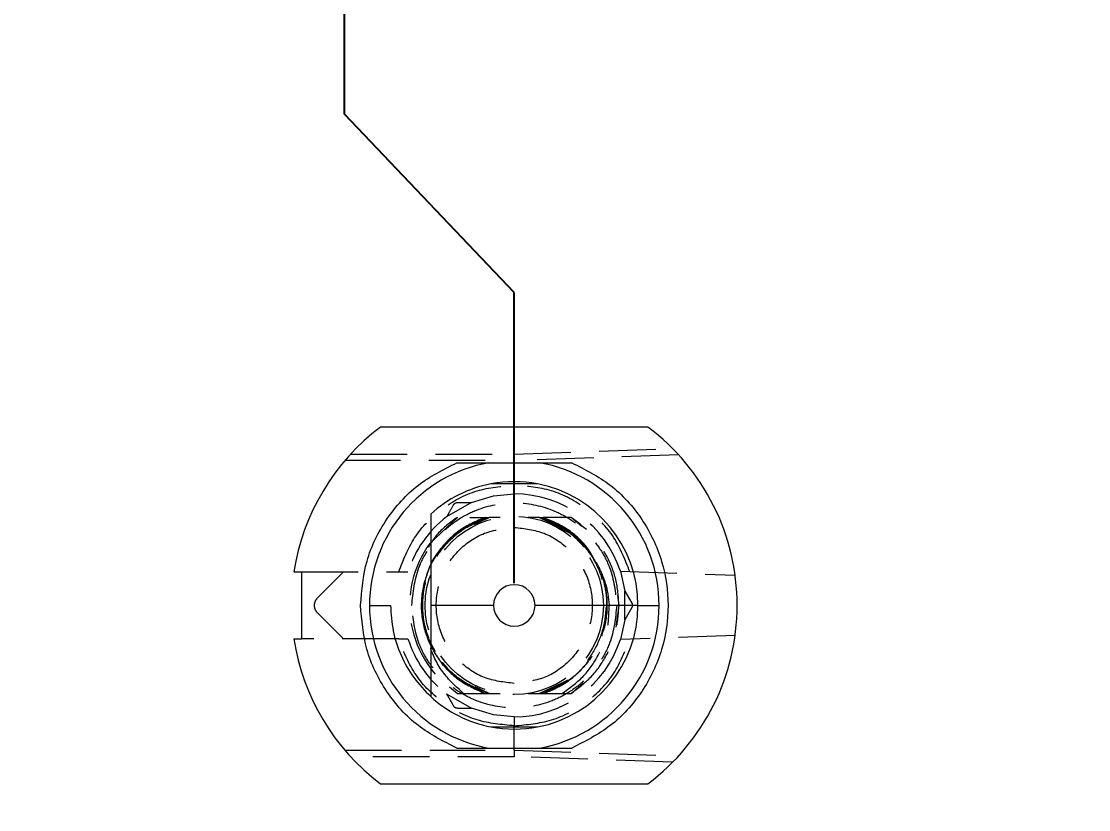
# Model space of a CAD drawing. Header units: millimetres. Extents: x -64 to 530, y -86 to 334.
# Drawn here: x 175.56 to 199.5, y 220.01 to 237.69 of the extents above; entities that cross this region are included whole.
import ezdxf

# ---------------------------------------------------------------- set-up
doc = ezdxf.new("R2010")
doc.units = ezdxf.units.MM
doc.header["$PDSIZE"] = -1
doc.linetypes.add('HIDDEN', pattern=[1.905, 1.27, -0.635])
doc.dimstyles.new('ISO-25', dxfattribs={"dimtxt": 2.5, "dimasz": 2.5, "dimexe": 1.25, "dimexo": 0.625, "dimtad": 1, "dimtxsty": 'Standard', "dimcen": 2.5, "dimadec": 0, "dimazin": 0, "dimtfac": 1, "dimtmove": 0, "dimatfit": 3, "dimfxl": 0, "dimarcsym": 0})

# ---------------------------------------------------------------- blocks, each defined once
blk = doc.blocks.new('*D35')
at = {"color": 0, "lineweight": -2}
for p, q in [((437.684, 297.079), (437.684, 315.579)), ((431.8, 293.079), (437.684, 297.079)), ((431.8, 279.9), (431.8, 293.079))]:
    blk.add_line(p, q, dxfattribs=at)
at = {"layer": 'Defpoints', "color": 0}
for p in [(437.684, 301.079), (431.8, 279.4), (0, 0)]:
    blk.add_point(p, dxfattribs=at)
at = {"color": 0, "insert": (435.434, 308.579), "char_height": 3, "attachment_point": 5, "rotation": 90}
blk.add_mtext('431,80', dxfattribs=at)
blk = doc.blocks.new('*D41')
at = {"color": 0, "lineweight": -2}
for p, q in [((191.371, 292.073), (191.371, 310.573)), ((199.07, 288.073), (191.371, 292.073)), ((199.07, 265.82), (199.07, 288.073))]:
    blk.add_line(p, q, dxfattribs=at)
at = {"layer": 'Defpoints', "color": 0}
for p in [(191.371, 296.073), (199.07, 265.32), (0, 0)]:
    blk.add_point(p, dxfattribs=at)
at = {"color": 0, "insert": (189.121, 303.573), "char_height": 3, "attachment_point": 5, "rotation": 90}
blk.add_mtext('199,07', dxfattribs=at)
blk = doc.blocks.new('*D42')
at = {"color": 0, "lineweight": -2}
for p, q in [((193.497, 265.32), (189.497, 263.066)), ((198.57, 265.32), (193.497, 265.32)), ((189.497, 263.066), (169.497, 263.066))]:
    blk.add_line(p, q, dxfattribs=at)
at = {"layer": 'Defpoints', "color": 0}
for p in [(199.07, 265.32), (185.497, 263.066), (0, 0)]:
    blk.add_point(p, dxfattribs=at)
at = {"color": 0, "insert": (177.247, 265.316), "char_height": 3, "attachment_point": 5}
blk.add_mtext('265,32', dxfattribs=at)
blk = doc.blocks.new('*D43')
at = {"color": 0, "lineweight": -2}
for p, q in [((280.31, 293.54), (280.31, 313.54)), ((285.75, 289.54), (280.31, 293.54)), ((285.75, 274.9), (285.75, 289.54))]:
    blk.add_line(p, q, dxfattribs=at)
at = {"layer": 'Defpoints', "color": 0}
for p in [(280.31, 297.54), (285.75, 274.4), (0, 0)]:
    blk.add_point(p, dxfattribs=at)
at = {"color": 0, "insert": (278.06, 305.79), "char_height": 3, "attachment_point": 5, "rotation": 90}
blk.add_mtext('285,75', dxfattribs=at)
blk = doc.blocks.new('*D44')
at = {"color": 0, "lineweight": -2}
for p, q in [((298.633, 293.447), (298.633, 312.947)), ((293.9, 289.447), (298.633, 293.447)), ((293.9, 279.9), (293.9, 289.447))]:
    blk.add_line(p, q, dxfattribs=at)
at = {"layer": 'Defpoints', "color": 0}
for p in [(298.633, 297.447), (293.9, 279.4), (0, 0)]:
    blk.add_point(p, dxfattribs=at)
at = {"color": 0, "insert": (296.383, 305.447), "char_height": 3, "attachment_point": 5, "rotation": 90}
blk.add_mtext('293,90', dxfattribs=at)
blk = doc.blocks.new('*D45')
at = {"color": 0, "lineweight": -2}
blk.add_line((285.25, 274.4), (252.388, 274.4), dxfattribs=at)
at = {"layer": 'Defpoints', "color": 0}
for p in [(267.888, 274.4), (285.75, 274.4), (0, 0)]:
    blk.add_point(p, dxfattribs=at)
at = {"color": 0, "insert": (259.888, 276.65), "char_height": 3, "attachment_point": 5}
blk.add_mtext('274,40', dxfattribs=at)
blk = doc.blocks.new('*D46')
at = {"color": 0, "lineweight": -2}
for p, q in [((273.06, 264.82), (273.06, 254.53)), ((273.06, 254.53), (277.95, 250.53)), ((277.95, 250.53), (277.95, 231.03))]:
    blk.add_line(p, q, dxfattribs=at)
at = {"layer": 'Defpoints', "color": 0}
for p in [(273.06, 265.32), (277.95, 246.53), (0, 0)]:
    blk.add_point(p, dxfattribs=at)
at = {"color": 0, "insert": (275.7, 238.53), "char_height": 3, "attachment_point": 5, "rotation": 90}
blk.add_mtext('273,06', dxfattribs=at)
blk = doc.blocks.new('*D47')
at = {"color": 0, "lineweight": -2}
for p, q in [((260.93, 266.76), (240.93, 266.76)), ((264.93, 265.32), (260.93, 266.76)), ((272.56, 265.32), (264.93, 265.32))]:
    blk.add_line(p, q, dxfattribs=at)
at = {"layer": 'Defpoints', "color": 0}
for p in [(256.93, 266.76), (273.06, 265.32), (0, 0)]:
    blk.add_point(p, dxfattribs=at)
at = {"color": 0, "insert": (248.68, 269.01), "char_height": 3, "attachment_point": 5}
blk.add_mtext('265,32', dxfattribs=at)
blk = doc.blocks.new('*D48')
at = {"color": 0, "lineweight": -2}
for p, q in [((355.301, 295.339), (355.301, 315.339)), ((359.73, 291.339), (355.301, 295.339)), ((359.73, 265.82), (359.73, 291.339))]:
    blk.add_line(p, q, dxfattribs=at)
at = {"layer": 'Defpoints', "color": 0}
for p in [(355.301, 299.339), (359.73, 265.32), (0, 0)]:
    blk.add_point(p, dxfattribs=at)
at = {"color": 0, "insert": (353.051, 307.589), "char_height": 3, "attachment_point": 5, "rotation": 90}
blk.add_mtext('359,73', dxfattribs=at)
blk = doc.blocks.new('*D49')
at = {"color": 0, "lineweight": -2}
for p, q in [((349.375, 265.32), (345.375, 260.541)), ((359.23, 265.32), (349.375, 265.32)), ((345.375, 260.541), (325.375, 260.541))]:
    blk.add_line(p, q, dxfattribs=at)
at = {"layer": 'Defpoints', "color": 0}
for p in [(359.73, 265.32), (341.375, 260.541), (0, 0)]:
    blk.add_point(p, dxfattribs=at)
at = {"color": 0, "insert": (333.125, 262.791), "char_height": 3, "attachment_point": 5}
blk.add_mtext('265,32', dxfattribs=at)
blk = doc.blocks.new('*D50')
at = {"color": 0, "lineweight": -2}
for p, q in [((411.281, 297.743), (411.281, 316.243)), ((415.9, 293.743), (411.281, 297.743)), ((415.9, 279.97), (415.9, 293.743))]:
    blk.add_line(p, q, dxfattribs=at)
at = {"layer": 'Defpoints', "color": 0}
for p in [(411.281, 301.743), (415.9, 279.47), (0, 0)]:
    blk.add_point(p, dxfattribs=at)
at = {"color": 0, "insert": (409.031, 309.243), "char_height": 3, "attachment_point": 5, "rotation": 90}
blk.add_mtext('415,90', dxfattribs=at)
blk = doc.blocks.new('*D51')
at = {"color": 0, "lineweight": -2}
for p, q in [((441.42, 274.4), (445.42, 275.871)), ((445.42, 275.871), (464.92, 275.871)), ((425.95, 274.4), (441.42, 274.4))]:
    blk.add_line(p, q, dxfattribs=at)
at = {"layer": 'Defpoints', "color": 0}
for p in [(449.42, 275.871), (425.45, 274.4), (0, 0)]:
    blk.add_point(p, dxfattribs=at)
at = {"color": 0, "insert": (457.42, 278.121), "char_height": 3, "attachment_point": 5}
blk.add_mtext('274,40', dxfattribs=at)
blk = doc.blocks.new('*D52')
at = {"color": 0, "lineweight": -2}
for p, q in [((423.283, 294.998), (423.283, 314.998)), ((425.45, 290.998), (423.283, 294.998)), ((425.45, 274.9), (425.45, 290.998))]:
    blk.add_line(p, q, dxfattribs=at)
at = {"layer": 'Defpoints', "color": 0}
for p in [(423.283, 298.998), (425.45, 274.4), (0, 0)]:
    blk.add_point(p, dxfattribs=at)
at = {"color": 0, "insert": (421.033, 307.248), "char_height": 3, "attachment_point": 5, "rotation": 90}
blk.add_mtext('425,45', dxfattribs=at)
blk = doc.blocks.new('*D56')
at = {"color": 0, "lineweight": -2}
for p, q in [((437.803, 215.414), (437.803, 235.414)), ((425.43, 211.414), (437.803, 215.414)), ((425.43, 198.55), (425.43, 211.414))]:
    blk.add_line(p, q, dxfattribs=at)
at = {"layer": 'Defpoints', "color": 0}
for p in [(437.803, 219.414), (425.43, 198.05), (0, 0)]:
    blk.add_point(p, dxfattribs=at)
at = {"color": 0, "insert": (435.553, 227.664), "char_height": 3, "attachment_point": 5, "rotation": 90}
blk.add_mtext('425,43', dxfattribs=at)
blk = doc.blocks.new('*D75')
at = {"color": 0, "lineweight": -2}
for p, q in [((288.794, 294.16), (288.794, 313.16)), ((290.401, 290.16), (288.794, 294.16)), ((290.401, 279.9), (290.401, 290.16))]:
    blk.add_line(p, q, dxfattribs=at)
at = {"layer": 'Defpoints', "color": 0}
for p in [(288.794, 298.16), (290.401, 279.4), (0, 0)]:
    blk.add_point(p, dxfattribs=at)
at = {"color": 0, "insert": (286.544, 305.91), "char_height": 3, "attachment_point": 5, "rotation": 90}
blk.add_mtext('290,40', dxfattribs=at)
blk = doc.blocks.new('*D76')
at = {"color": 0, "lineweight": -2}
for p, q in [((306.252, 292.611), (306.252, 312.111)), ((297.399, 288.611), (306.252, 292.611)), ((297.399, 279.9), (297.399, 288.611))]:
    blk.add_line(p, q, dxfattribs=at)
at = {"layer": 'Defpoints', "color": 0}
for p in [(306.252, 296.611), (297.399, 279.4), (0, 0)]:
    blk.add_point(p, dxfattribs=at)
at = {"color": 0, "insert": (304.002, 304.611), "char_height": 3, "attachment_point": 5, "rotation": 90}
blk.add_mtext('297,40', dxfattribs=at)
blk = doc.blocks.new('*D77')
at = {"color": 0, "lineweight": -2}
for p, q in [((404.526, 297.682), (404.526, 316.182)), ((412.401, 293.682), (404.526, 297.682)), ((412.401, 279.9), (412.401, 293.682))]:
    blk.add_line(p, q, dxfattribs=at)
at = {"layer": 'Defpoints', "color": 0}
for p in [(404.526, 301.682), (412.401, 279.4), (0, 0)]:
    blk.add_point(p, dxfattribs=at)
at = {"color": 0, "insert": (402.276, 309.182), "char_height": 3, "attachment_point": 5, "rotation": 90}
blk.add_mtext('412,40', dxfattribs=at)
blk = doc.blocks.new('*D78')
at = {"color": 0, "lineweight": -2}
for p, q in [((417.265, 297.291), (417.265, 315.791)), ((419.399, 293.291), (417.265, 297.291)), ((419.399, 279.9), (419.399, 293.291))]:
    blk.add_line(p, q, dxfattribs=at)
at = {"layer": 'Defpoints', "color": 0}
for p in [(417.265, 301.291), (419.399, 279.4), (0, 0)]:
    blk.add_point(p, dxfattribs=at)
at = {"color": 0, "insert": (415.015, 308.791), "char_height": 3, "attachment_point": 5, "rotation": 90}
blk.add_mtext('419,40', dxfattribs=at)
blk = doc.blocks.new('*D119')
at = {"color": 0, "lineweight": -2}
for p, q in [((393.843, 235.159), (393.843, 254.159)), ((396, 231.159), (393.843, 235.159)), ((396, 225.095), (396, 231.159))]:
    blk.add_line(p, q, dxfattribs=at)
at = {"layer": 'Defpoints', "color": 0}
for p in [(393.843, 239.159), (396, 224.595), (0, 0)]:
    blk.add_point(p, dxfattribs=at)
at = {"color": 0, "insert": (391.593, 246.909), "char_height": 3, "attachment_point": 5, "rotation": 90}
blk.add_mtext('396,00', dxfattribs=at)
blk = doc.blocks.new('*D120')
at = {"color": 0, "lineweight": -2}
for p, q in [((372.602, 236.309), (372.602, 255.809)), ((373.5, 232.309), (372.602, 236.309)), ((373.5, 225.095), (373.5, 232.309))]:
    blk.add_line(p, q, dxfattribs=at)
at = {"layer": 'Defpoints', "color": 0}
for p in [(372.602, 240.309), (373.5, 224.595), (0, 0)]:
    blk.add_point(p, dxfattribs=at)
at = {"color": 0, "insert": (370.352, 248.309), "char_height": 3, "attachment_point": 5, "rotation": 90}
blk.add_mtext('373,50', dxfattribs=at)
blk = doc.blocks.new('*D121')
at = {"color": 0, "lineweight": -2}
for p, q in [((345.579, 237.414), (345.579, 256.414)), ((349.175, 233.414), (345.579, 237.414)), ((349.175, 225.095), (349.175, 233.414))]:
    blk.add_line(p, q, dxfattribs=at)
at = {"layer": 'Defpoints', "color": 0}
for p in [(345.579, 241.414), (349.175, 224.595), (0, 0)]:
    blk.add_point(p, dxfattribs=at)
at = {"color": 0, "insert": (343.329, 249.164), "char_height": 3, "attachment_point": 5, "rotation": 90}
blk.add_mtext('349,18', dxfattribs=at)
blk = doc.blocks.new('*D122')
at = {"color": 0, "lineweight": -2}
for p, q in [((325.674, 236.995), (325.674, 256.995)), ((328.855, 232.995), (325.674, 236.995)), ((328.855, 225.095), (328.855, 232.995))]:
    blk.add_line(p, q, dxfattribs=at)
at = {"layer": 'Defpoints', "color": 0}
for p in [(325.674, 240.995), (328.855, 224.595), (0, 0)]:
    blk.add_point(p, dxfattribs=at)
at = {"color": 0, "insert": (323.424, 249.245), "char_height": 3, "attachment_point": 5, "rotation": 90}
blk.add_mtext('328,86', dxfattribs=at)
blk = doc.blocks.new('*D123')
at = {"color": 0, "lineweight": -2}
for p, q in [((304.85, 235.076), (304.85, 254.576)), ((308.535, 231.076), (304.85, 235.076)), ((308.535, 225.095), (308.535, 231.076))]:
    blk.add_line(p, q, dxfattribs=at)
at = {"layer": 'Defpoints', "color": 0}
for p in [(304.85, 239.076), (308.535, 224.595), (0, 0)]:
    blk.add_point(p, dxfattribs=at)
at = {"color": 0, "insert": (302.6, 247.076), "char_height": 3, "attachment_point": 5, "rotation": 90}
blk.add_mtext('308,54', dxfattribs=at)
blk = doc.blocks.new('*D124')
at = {"color": 0, "lineweight": -2}
for p, q in [((286.103, 233.369), (286.103, 253.369)), ((288.215, 229.369), (286.103, 233.369)), ((288.215, 225.095), (288.215, 229.369))]:
    blk.add_line(p, q, dxfattribs=at)
at = {"layer": 'Defpoints', "color": 0}
for p in [(286.103, 237.369), (288.215, 224.595), (0, 0)]:
    blk.add_point(p, dxfattribs=at)
at = {"color": 0, "insert": (283.853, 245.619), "char_height": 3, "attachment_point": 5, "rotation": 90}
blk.add_mtext('288,22', dxfattribs=at)
blk = doc.blocks.new('*D125')
at = {"color": 0, "lineweight": -2}
for p, q in [((263.907, 234.454), (263.907, 253.954)), ((267.895, 230.454), (263.907, 234.454)), ((267.895, 225.095), (267.895, 230.454))]:
    blk.add_line(p, q, dxfattribs=at)
at = {"layer": 'Defpoints', "color": 0}
for p in [(263.907, 238.454), (267.895, 224.595), (0, 0)]:
    blk.add_point(p, dxfattribs=at)
at = {"color": 0, "insert": (261.657, 246.454), "char_height": 3, "attachment_point": 5, "rotation": 90}
blk.add_mtext('267,90', dxfattribs=at)
blk = doc.blocks.new('*D126')
at = {"color": 0, "lineweight": -2}
for p, q in [((243.782, 232.451), (243.782, 252.451)), ((247.575, 228.595), (243.782, 232.451)), ((247.575, 225.095), (247.575, 228.595))]:
    blk.add_line(p, q, dxfattribs=at)
at = {"layer": 'Defpoints', "color": 0}
for p in [(243.782, 236.451), (247.575, 224.595), (0, 0)]:
    blk.add_point(p, dxfattribs=at)
at = {"color": 0, "insert": (241.532, 244.701), "char_height": 3, "attachment_point": 5, "rotation": 90}
blk.add_mtext('247,58', dxfattribs=at)
blk = doc.blocks.new('*D127')
at = {"color": 0, "lineweight": -2}
for p, q in [((222.023, 234.703), (222.023, 254.703)), ((227.255, 230.703), (222.023, 234.703)), ((227.255, 225.095), (227.255, 230.703))]:
    blk.add_line(p, q, dxfattribs=at)
at = {"layer": 'Defpoints', "color": 0}
for p in [(222.023, 238.703), (227.255, 224.595), (0, 0)]:
    blk.add_point(p, dxfattribs=at)
at = {"color": 0, "insert": (219.773, 246.953), "char_height": 3, "attachment_point": 5, "rotation": 90}
blk.add_mtext('227,26', dxfattribs=at)
blk = doc.blocks.new('*D128')
at = {"color": 0, "lineweight": -2}
for p, q in [((203.028, 233.99), (203.028, 253.49)), ((206.946, 229.99), (203.028, 233.99)), ((206.946, 225.095), (206.946, 229.99))]:
    blk.add_line(p, q, dxfattribs=at)
at = {"layer": 'Defpoints', "color": 0}
for p in [(203.028, 237.99), (206.946, 224.595), (0, 0)]:
    blk.add_point(p, dxfattribs=at)
at = {"color": 0, "insert": (200.778, 245.99), "char_height": 3, "attachment_point": 5, "rotation": 90}
blk.add_mtext('206,95', dxfattribs=at)
blk = doc.blocks.new('*D129')
at = {"color": 0, "lineweight": -2}
for p, q in [((182.809, 235.614), (182.809, 254.614)), ((186.615, 231.614), (182.809, 235.614)), ((186.615, 225.095), (186.615, 231.614))]:
    blk.add_line(p, q, dxfattribs=at)
at = {"layer": 'Defpoints', "color": 0}
for p in [(182.809, 239.614), (186.615, 224.595), (0, 0)]:
    blk.add_point(p, dxfattribs=at)
at = {"color": 0, "insert": (180.559, 247.364), "char_height": 3, "attachment_point": 5, "rotation": 90}
blk.add_mtext('186,62', dxfattribs=at)
blk = doc.blocks.new('*D142')
at = {"color": 0, "lineweight": -2}
for p, q in [((401.115, 224.595), (405.115, 228.426)), ((405.115, 228.426), (425.115, 228.426)), ((396.5, 224.595), (401.115, 224.595))]:
    blk.add_line(p, q, dxfattribs=at)
at = {"layer": 'Defpoints', "color": 0}
for p in [(409.115, 228.426), (396, 224.595), (0, 0)]:
    blk.add_point(p, dxfattribs=at)
at = {"color": 0, "insert": (417.365, 230.676), "char_height": 3, "attachment_point": 5}
blk.add_mtext('224,59', dxfattribs=at)
blk = doc.blocks.new('*D143')
at = {"color": 0, "lineweight": -2}
blk.add_line((166.25, 274.4), (193.07, 274.4), dxfattribs=at)
at = {"layer": 'Defpoints', "color": 0}
for p in [(165.75, 274.4), (177.57, 274.4), (0, 0)]:
    blk.add_point(p, dxfattribs=at)
at = {"color": 0, "insert": (185.57, 276.65), "char_height": 3, "attachment_point": 5}
blk.add_mtext('274,40', dxfattribs=at)

msp = doc.modelspace()

# ---------------------------------------------------------------- linework, layer by layer
at = {"color": 7, "linetype": 'Continuous', "lineweight": 15}
for p, q in [((189.615, 228.595), (183.615, 228.595)), ((181.672, 225.345), (181.84, 225.345)), ((181.84, 225.345), (181.84, 223.845)), ((183.365, 224.595), (183.84, 224.595)), ((186.15, 224.595), (184.74, 224.595)), ((189.39, 224.595), (187.08, 224.595)), ((189.39, 224.595), (189.865, 224.595)), ((181.672, 223.845), (181.84, 223.845)), ((183.615, 220.595), (189.615, 220.595))]:
    msp.add_line(p, q, dxfattribs=at)
at = {"color": 7, "linetype": 'HIDDEN', "lineweight": 0}
for p, q in [((182.944, 227.989), (186.615, 227.989)), ((186.615, 227.989), (190.168, 228.113)), ((186.615, 227.845), (186.615, 227.989)), ((185.965, 227.845), (182.815, 227.845)), ((190.301, 227.974), (186.615, 227.845)), ((186.615, 227.295), (186.615, 227.845)), ((186.615, 227.295), (186.615, 227.095)), ((187.139, 227.32), (187.139, 227.32)), ((185.655, 226.903), (185.096, 226.58)), ((184.726, 225.993), (185.341, 226.57)), ((185.392, 226.276), (185.964, 226.57)), ((185.392, 226.276), (185.964, 226.57)), ((185.614, 226.57), (185.964, 226.57)), ((185.71, 226.41), (186.049, 226.57)), ((185.964, 226.57), (185.723, 226.446)), ((186.3, 226.57), (186.049, 226.57)), ((187.181, 226.57), (186.93, 226.57)), ((187.181, 226.57), (187.886, 226.209)), ((187.181, 226.57), (187.713, 226.319)), ((187.181, 226.57), (187.713, 226.319)), ((187.889, 226.57), (187.266, 226.57)), ((187.713, 226.34), (187.266, 226.57)), ((187.266, 226.57), (187.78, 226.306)), ((187.78, 226.306), (187.266, 226.57)), ((187.266, 226.57), (187.78, 226.306)), ((188.134, 226.364), (187.889, 226.57)), ((181.84, 225.345), (184.021, 225.345)), ((182.207, 224.772), (182.78, 225.345)), ((188.995, 225.36), (191.569, 225.27)), ((188.995, 225.36), (189.094, 224.918)), ((189.094, 224.918), (189.252, 224.645)), ((189.094, 224.272), (189.094, 224.918)), ((188.965, 224.595), (188.937, 224.818)), ((182.78, 223.845), (182.207, 224.418)), ((188.904, 224.106), (188.965, 224.595)), ((189.252, 224.545), (189.094, 224.272)), ((189.094, 224.272), (188.995, 223.83)), ((191.569, 223.92), (188.995, 223.83)), ((184.021, 223.845), (181.84, 223.845)), ((185.163, 222.769), (185.341, 222.62)), ((185.163, 222.769), (185.341, 222.62)), ((185.649, 222.782), (185.964, 222.62)), ((186.049, 222.62), (185.736, 222.768)), ((187.738, 222.882), (187.181, 222.62)), ((187.738, 222.882), (187.181, 222.62)), ((187.266, 222.62), (187.669, 222.827)), ((187.889, 222.62), (188.162, 222.849)), ((185.096, 222.609), (185.655, 222.287)), ((185.341, 222.62), (185.964, 222.62)), ((185.341, 222.62), (186.3, 222.62)), ((186.93, 222.62), (187.688, 222.62)), ((187.266, 222.62), (187.889, 222.62)), ((186.615, 222.095), (186.615, 221.895)), ((186.615, 221.345), (186.615, 221.895)), ((182.815, 221.345), (185.965, 221.345)), ((186.615, 221.345), (190.301, 221.216)), ((186.615, 221.345), (186.615, 221.201)), ((186.615, 221.201), (182.944, 221.201)), ((190.168, 221.077), (186.615, 221.201))]:
    msp.add_line(p, q, dxfattribs=at)
at = {"color": 7, "linetype": 'HIDDEN', "lineweight": 0, "flags": 128}
for points in [[(185.655, 226.903), (186.149, 227.051), (186.615, 227.095)], [(185.341, 226.57), (185.341, 226.57)], [(186.049, 226.57), (186.049, 226.57)], [(186.049, 226.57), (186.049, 226.57)], [(186.049, 226.57), (186.049, 226.57)], [(186.049, 226.57), (186.049, 226.57)], [(186.049, 226.57), (186.049, 226.57)], [(187.181, 226.57), (187.181, 226.57)], [(187.181, 226.57), (187.181, 226.57)], [(187.181, 226.57), (187.181, 226.57)], [(187.181, 226.57), (187.181, 226.57)], [(187.181, 226.57), (187.181, 226.57)], [(187.181, 226.57), (187.181, 226.57)], [(187.181, 226.57), (187.181, 226.57)], [(187.181, 226.57), (187.181, 226.57)], [(187.889, 226.57), (187.889, 226.57)], [(184.686, 223.819), (184.682, 223.848), (184.682, 223.856), (184.682, 223.858), (184.683, 223.859), (184.683, 223.859), (184.683, 223.859), (184.683, 223.859), (184.683, 223.859), (184.683, 223.859), (184.683, 223.859), (184.683, 223.859), (184.683, 223.859), (184.682, 223.859), (184.682, 223.859), (184.682, 223.859), (184.682, 223.859), (184.682, 223.859), (184.682, 223.859), (184.682, 223.859), (184.683, 223.859), (184.683, 223.859), (184.683, 223.859), (184.683, 223.859), (184.683, 223.859), (184.683, 223.859), (184.683, 223.859), (184.683, 223.859), (184.683, 223.859), (184.684, 223.859), (184.684, 223.859), (184.687, 223.856), (184.751, 223.726), (184.838, 223.563)], [(188.394, 223.568), (188.394, 223.568)], [(187.642, 222.816), (187.642, 222.816)], [(185.341, 222.62), (185.341, 222.62)], [(185.341, 222.62), (185.341, 222.62)], [(185.341, 222.62), (185.341, 222.62)], [(185.341, 222.62), (185.341, 222.62)], [(185.341, 222.62), (185.341, 222.62)], [(185.341, 222.62), (185.341, 222.62)], [(185.341, 222.62), (185.341, 222.62)], [(185.341, 222.62), (185.341, 222.62)], [(186.3, 222.62), (186.3, 222.62)], [(186.93, 222.62), (186.93, 222.62)], [(187.889, 222.62), (187.889, 222.62)], [(187.889, 222.62), (187.889, 222.62)], [(187.889, 222.62), (187.889, 222.62)], [(187.889, 222.62), (187.889, 222.62)], [(187.889, 222.62), (187.889, 222.62)], [(187.889, 222.62), (187.889, 222.62)], [(187.889, 222.62), (187.889, 222.62)], [(186.615, 222.095), (186.149, 222.139), (185.655, 222.287)]]:
    msp.add_lwpolyline(points, dxfattribs=at)
at = {"color": 7, "linetype": 'HIDDEN', "lineweight": 0}
msp.add_circle((186.615, 224.595), 2, dxfattribs=at)
at = {"color": 7, "linetype": 'Continuous', "lineweight": 15}
for radius, start, end in [(5, 126.8699, 171.3731), (5, 306.8699, 53.1301), (3.25, 100.0633, 180), (3.25, 0, 79.9367), (2.775, 100.8932, 132.5066), (2.775, 79.1068, 100.8929), (2.775, 0, 79.1071), (0.465, 0, 180), (3.25, 180, 259.9367), (0.465, 180, 0), (2.775, 280.8929, 0), (3.25, 280.0633, 0), (5, 188.6269, 233.1301), (2.775, 227.4934, 259.1071), (2.775, 259.1067, 280.8938)]:
    msp.add_arc((186.615, 224.595), radius, start, end, dxfattribs=at)
at = {"color": 7, "linetype": 'HIDDEN', "lineweight": 0}
for radius, start, end in [(2.5, 17.8157, 90), (2.5, 127.4202, 162.5424), (2.35, 143.5058, 237.1851), (2.5, 197.4576, 232.5798), (2.5, 270, 342.1843)]:
    msp.add_arc((186.615, 224.595), radius, start, end, dxfattribs=at)
at = {"color": 7, "linetype": 'Continuous', "lineweight": 15}
for points, knots in [([(183.165, 224.601), (183.194, 224.935), (183.252, 225.617), (183.718, 226.554), (184.415, 227.336), (185.027, 227.644), (185.326, 227.795)], [0, 0, 0, 0, 0.244423, 0.499999, 0.755577, 1, 1, 1, 1]), ([(185.326, 227.795), (185.46, 227.795), (185.634, 227.795), (185.828, 227.795), (185.909, 227.795), (185.963, 227.795), (186.002, 227.795), (186.029, 227.795), (186.043, 227.795), (186.047, 227.795), (186.047, 227.795), (186.047, 227.795)], [0, 0, 0, 0, 0.52193, 0.674707, 0.779637, 0.851731, 0.901666, 0.954566, 0.975881, 0.993095, 1, 1, 1, 1]), ([(186.047, 227.795), (186.223, 227.795), (186.575, 227.795), (186.969, 227.795), (187.161, 227.795), (187.183, 227.795)], [0, 0, 0, 0, 0.469101, 0.939614, 1, 1, 1, 1]), ([(187.183, 227.795), (187.183, 227.795), (187.185, 227.795), (187.196, 227.795), (187.24, 227.795), (187.436, 227.795), (187.67, 227.795), (187.866, 227.795), (187.904, 227.795)], [0, 0, 0, 0, 0.01693, 0.039301, 0.081694, 0.236197, 0.852156, 1, 1, 1, 1]), ([(187.904, 227.795), (188.203, 227.644), (188.815, 227.335), (189.517, 226.552), (189.966, 225.612), (190.114, 224.595), (189.966, 223.578), (189.517, 222.638), (188.815, 221.855), (188.203, 221.546), (187.904, 221.395)], [0, 0, 0, 0, 0.122203, 0.25, 0.377796, 0.5, 0.622203, 0.75, 0.877797, 1, 1, 1, 1]), ([(187.139, 227.32), (186.849, 227.32), (186.496, 227.32), (186.152, 227.32), (186.091, 227.32)], [0, 0, 0, 0, 0.821487, 1, 1, 1, 1]), ([(184.74, 226.641), (184.74, 226.203), (184.74, 225.6), (184.74, 224.811), (184.74, 224.595)], [0, 0, 0, 0, 0.725759, 1, 1, 1, 1]), ([(185.326, 221.395), (185.026, 221.546), (184.413, 221.855), (183.715, 222.64), (183.249, 223.582), (183.193, 224.266), (183.165, 224.601)], [0, 0, 0, 0, 0.24439, 0.499999, 0.755608, 1, 1, 1, 1]), ([(183.84, 224.595), (183.851, 224.403), (183.874, 224.02), (184.059, 223.471), (184.339, 222.963), (184.606, 222.687), (184.74, 222.549)], [0, 0, 0, 0, 0.25, 0.500001, 0.749998, 1, 1, 1, 1]), ([(184.74, 224.595), (184.74, 224.4), (184.74, 223.896), (184.74, 223.214), (184.74, 222.765), (184.74, 222.549)], [0, 0, 0, 0, 0.246526, 0.638139, 1, 1, 1, 1]), ([(186.091, 221.87), (186.381, 221.87), (186.734, 221.87), (187.078, 221.87), (187.139, 221.87)], [0, 0, 0, 0, 0.821496, 1, 1, 1, 1]), ([(185.326, 221.395), (185.46, 221.395), (185.634, 221.395), (185.828, 221.395), (185.909, 221.395), (185.963, 221.395), (186.002, 221.395), (186.029, 221.395), (186.043, 221.395), (186.047, 221.395), (186.047, 221.395), (186.047, 221.395)], [0, 0, 0, 0, 0.52193, 0.674707, 0.779637, 0.851731, 0.901666, 0.954566, 0.975881, 0.993095, 1, 1, 1, 1]), ([(186.047, 221.395), (186.223, 221.395), (186.575, 221.395), (186.969, 221.395), (187.161, 221.395), (187.183, 221.395)], [0, 0, 0, 0, 0.469101, 0.939614, 1, 1, 1, 1]), ([(187.183, 221.395), (187.183, 221.395), (187.185, 221.395), (187.196, 221.395), (187.24, 221.395), (187.436, 221.395), (187.67, 221.395), (187.866, 221.395), (187.904, 221.395)], [0, 0, 0, 0, 0.01693, 0.039301, 0.081694, 0.236197, 0.852156, 1, 1, 1, 1])]:
    msp.add_open_spline(points, degree=3, knots=knots, dxfattribs=at)
at = {"color": 7, "linetype": 'HIDDEN', "lineweight": 0}
for points, knots in [([(184.021, 225.345), (184.125, 225.609), (184.337, 226.152), (184.966, 226.788), (185.752, 227.216), (186.332, 227.269), (186.615, 227.295)], [0, 0, 0, 0, 0.243393, 0.5, 0.756607, 1, 1, 1, 1]), ([(189.207, 225.352), (189.103, 225.616), (188.89, 226.157), (188.261, 226.791), (187.476, 227.217), (186.897, 227.269), (186.615, 227.295)], [0, 0, 0, 0, 0.243424, 0.5, 0.756577, 1, 1, 1, 1]), ([(184.315, 224.595), (184.346, 224.884), (184.394, 225.331), (184.68, 225.867), (184.977, 226.232), (185.343, 226.531), (185.879, 226.809), (186.615, 226.951), (187.351, 226.809), (187.887, 226.532), (188.253, 226.233), (188.55, 225.867), (188.836, 225.331), (188.884, 224.884), (188.915, 224.595)], [0, 0, 0, 0, 0.119721, 0.184823, 0.25, 0.315102, 0.380279, 0.5, 0.619722, 0.684824, 0.75, 0.815102, 0.880279, 1, 1, 1, 1]), ([(185.253, 226.853), (185.212, 226.782), (185.158, 226.688), (185.11, 226.605), (185.098, 226.584), (185.096, 226.581), (185.096, 226.58)], [0, 0, 0, 0, 0.638723, 0.843751, 0.925003, 1, 1, 1, 1]), ([(185.253, 226.853), (185.258, 226.861), (185.268, 226.875), (185.289, 226.891), (185.314, 226.901), (185.331, 226.903), (185.34, 226.903)], [0, 0, 0, 0, 0.250802, 0.499999, 0.749211, 1, 1, 1, 1]), ([(185.34, 226.903), (185.422, 226.903), (185.53, 226.903), (185.627, 226.903), (185.652, 226.903), (185.654, 226.903), (185.655, 226.903)], [0, 0, 0, 0, 0.638716, 0.843746, 0.925, 1, 1, 1, 1]), ([(185.964, 226.57), (185.764, 226.483), (185.364, 226.31), (184.903, 225.831), (184.604, 225.247), (184.501, 224.595), (184.604, 223.943), (184.903, 223.358), (185.364, 222.88), (185.764, 222.707), (185.964, 222.62)], [0, 0, 0, 0, 0.125, 0.249999, 0.374999, 0.5, 0.625, 0.75, 0.875, 1, 1, 1, 1]), ([(186.049, 222.62), (185.842, 222.701), (185.428, 222.863), (184.946, 223.339), (184.632, 223.931), (184.525, 224.595), (184.632, 225.259), (184.946, 225.851), (185.428, 226.327), (185.842, 226.489), (186.049, 226.57)], [0, 0, 0, 0, 0.125, 0.25, 0.375, 0.500001, 0.625, 0.75, 0.875, 1, 1, 1, 1]), ([(186.049, 222.62), (185.842, 222.701), (185.428, 222.863), (184.946, 223.339), (184.632, 223.931), (184.525, 224.595), (184.632, 225.259), (184.946, 225.851), (185.428, 226.327), (185.842, 226.489), (186.049, 226.57)], [0, 0, 0, 0, 0.125, 0.25, 0.375, 0.5, 0.625, 0.749999, 0.875, 1, 1, 1, 1]), ([(186.049, 222.62), (185.842, 222.701), (185.428, 222.863), (184.946, 223.339), (184.632, 223.931), (184.525, 224.595), (184.632, 225.259), (184.946, 225.851), (185.428, 226.327), (185.842, 226.489), (186.049, 226.57)], [0, 0, 0, 0, 0.125, 0.25, 0.375, 0.500001, 0.625, 0.75, 0.875, 1, 1, 1, 1]), ([(185.341, 226.57), (185.181, 226.455), (184.923, 226.27), (184.75, 226.005), (184.685, 225.905)], [0, 0, 0, 0, 0.621035, 1, 1, 1, 1]), ([(184.943, 225.832), (185.085, 225.994), (185.368, 226.32), (185.765, 226.487), (185.964, 226.57)], [0, 0, 0, 0, 0.5, 1, 1, 1, 1]), ([(185.171, 226.056), (185.24, 226.133), (185.455, 226.371), (185.758, 226.49), (185.964, 226.57)], [0, 0, 0, 0, 0.321277, 1, 1, 1, 1]), ([(186.049, 226.57), (185.91, 226.522), (185.631, 226.425), (185.397, 226.246), (185.28, 226.157)], [0, 0, 0, 0, 0.500002, 1, 1, 1, 1]), ([(185.964, 226.57), (185.986, 226.57), (186.014, 226.57), (186.041, 226.57), (186.048, 226.57), (186.049, 226.57), (186.049, 226.57)], [0, 0, 0, 0, 0.659461, 0.855324, 0.930515, 1, 1, 1, 1]), ([(187.181, 226.57), (187.181, 226.57), (187.182, 226.57), (187.189, 226.57), (187.216, 226.57), (187.244, 226.57), (187.266, 226.57)], [0, 0, 0, 0, 0.068866, 0.145423, 0.344908, 1, 1, 1, 1]), ([(187.181, 226.57), (187.181, 226.57), (187.182, 226.57), (187.189, 226.57), (187.216, 226.57), (187.244, 226.57), (187.266, 226.57)], [0, 0, 0, 0, 0.068949, 0.145582, 0.345172, 1, 1, 1, 1]), ([(187.181, 226.57), (187.391, 226.492), (187.777, 226.349), (188.052, 226.045), (188.178, 225.906)], [0, 0, 0, 0, 0.544502, 1, 1, 1, 1]), ([(187.266, 226.57), (187.466, 226.483), (187.866, 226.31), (188.327, 225.831), (188.626, 225.247), (188.729, 224.595), (188.626, 223.943), (188.327, 223.358), (187.866, 222.88), (187.466, 222.707), (187.266, 222.62)], [0, 0, 0, 0, 0.125, 0.25, 0.375, 0.5, 0.624999, 0.75, 0.875, 1, 1, 1, 1]), ([(188.498, 225.424), (188.439, 225.557), (188.291, 225.89), (187.862, 226.308), (187.464, 226.483), (187.266, 226.57)], [0, 0, 0, 0, 0.252268, 0.626133, 1, 1, 1, 1]), ([(187.266, 226.57), (187.47, 226.487), (187.814, 226.348), (188.058, 226.07), (188.158, 225.957)], [0, 0, 0, 0, 0.592112, 1, 1, 1, 1]), ([(188.965, 224.595), (188.951, 224.791), (188.923, 225.182), (188.697, 225.73), (188.359, 226.217), (188.045, 226.452), (187.889, 226.57)], [0, 0, 0, 0, 0.249999, 0.5, 0.75, 1, 1, 1, 1]), ([(186.615, 222.845), (186.386, 222.871), (185.928, 222.924), (185.345, 223.329), (184.956, 223.907), (184.819, 224.595), (184.956, 225.283), (185.345, 225.861), (185.928, 226.266), (186.386, 226.319), (186.615, 226.345)], [0, 0, 0, 0, 0.125, 0.25, 0.375, 0.5, 0.625, 0.75, 0.875, 1, 1, 1, 1]), ([(186.615, 226.345), (186.844, 226.319), (187.302, 226.266), (187.885, 225.861), (188.274, 225.283), (188.411, 224.595), (188.274, 223.907), (187.885, 223.329), (187.302, 222.924), (186.844, 222.871), (186.615, 222.845)], [0, 0, 0, 0, 0.125, 0.25, 0.375, 0.5, 0.625, 0.75, 0.875, 1, 1, 1, 1]), ([(185.964, 222.62), (185.764, 222.707), (185.364, 222.88), (184.903, 223.359), (184.604, 223.943), (184.5, 224.596), (184.607, 225.243), (184.862, 225.786), (185.137, 226.033), (185.25, 226.135)], [0, 0, 0, 0, 0.149288, 0.298575, 0.447862, 0.597151, 0.746437, 0.895724, 1, 1, 1, 1]), ([(185.964, 222.62), (185.764, 222.707), (185.364, 222.88), (184.903, 223.359), (184.604, 223.943), (184.5, 224.596), (184.607, 225.243), (184.86, 225.783), (185.132, 226.028), (185.242, 226.127)], [0, 0, 0, 0, 0.149669, 0.299339, 0.449008, 0.598677, 0.748347, 0.898016, 1, 1, 1, 1]), ([(185.24, 226.125), (185.13, 226.026), (184.86, 225.782), (184.607, 225.242), (184.5, 224.596), (184.604, 223.943), (184.903, 223.359), (185.364, 222.88), (185.764, 222.707), (185.964, 222.62)], [0, 0, 0, 0, 0.101378, 0.251148, 0.400918, 0.550689, 0.700459, 0.85023, 1, 1, 1, 1]), ([(185.28, 226.157), (185.188, 226.07), (185.08, 225.969), (184.976, 225.855), (184.954, 225.836), (184.947, 225.832), (184.945, 225.831), (184.944, 225.831), (184.943, 225.832), (184.943, 225.832)], [0, 0, 0, 0, 0.805355, 0.945961, 0.982684, 0.993232, 0.996916, 0.998499, 1, 1, 1, 1]), ([(187.886, 226.209), (188.025, 226.081), (188.301, 225.825), (188.565, 225.316), (188.689, 224.762), (188.656, 224.194), (188.471, 223.655), (188.147, 223.19), (187.711, 222.819), (187.357, 222.686), (187.181, 222.62)], [0, 0, 0, 0, 0.124999, 0.249999, 0.375, 0.500001, 0.625, 0.750001, 0.875, 1, 1, 1, 1]), ([(188.487, 225.5), (188.405, 225.634), (188.241, 225.901), (188.004, 226.106), (187.886, 226.209)], [0, 0, 0, 0, 0.502469, 1, 1, 1, 1]), ([(184.949, 225.833), (184.943, 225.827), (184.783, 225.668), (184.615, 225.236), (184.498, 224.598), (184.605, 223.943), (184.903, 223.359), (185.364, 222.88), (185.764, 222.707), (185.964, 222.62)], [0, 0, 0, 0, 0.006976, 0.17248, 0.337983, 0.503488, 0.668991, 0.834496, 1, 1, 1, 1]), ([(185.964, 222.62), (185.764, 222.707), (185.364, 222.88), (184.903, 223.359), (184.604, 223.943), (184.5, 224.596), (184.608, 225.242), (184.842, 225.755), (185.087, 225.979), (185.171, 226.056)], [0, 0, 0, 0, 0.153218, 0.306437, 0.459654, 0.612873, 0.76609, 0.91931, 1, 1, 1, 1]), ([(184.021, 225.345), (184.049, 225.345), (184.104, 225.345), (184.172, 225.345), (184.221, 225.345), (184.227, 225.345), (184.23, 225.345)], [0, 0, 0, 0, 0.258106, 0.512592, 0.755594, 1, 1, 1, 1]), ([(187.266, 222.62), (187.403, 222.675), (187.678, 222.784), (188.034, 223.054), (188.328, 223.388), (188.544, 223.777), (188.673, 224.203), (188.709, 224.646), (188.655, 225.089), (188.543, 225.363), (188.487, 225.5)], [0, 0, 0, 0, 0.125, 0.250001, 0.374999, 0.5, 0.625, 0.749999, 0.875, 1, 1, 1, 1]), ([(188.487, 225.5), (188.555, 225.357), (188.692, 225.07), (188.727, 224.754), (188.744, 224.595)], [0, 0, 0, 0, 0.497065, 1, 1, 1, 1]), ([(182.207, 224.418), (182.186, 224.444), (182.145, 224.496), (182.128, 224.595), (182.145, 224.694), (182.186, 224.746), (182.207, 224.772)], [0, 0, 0, 0, 0.250002, 0.500009, 0.749998, 1, 1, 1, 1]), ([(189.252, 224.645), (189.255, 224.637), (189.263, 224.621), (189.266, 224.595), (189.263, 224.569), (189.255, 224.553), (189.252, 224.545)], [0, 0, 0, 0, 0.250057, 0.499998, 0.750009, 1, 1, 1, 1]), ([(188.915, 224.595), (188.884, 224.306), (188.836, 223.859), (188.55, 223.323), (188.253, 222.958), (187.887, 222.659), (187.351, 222.381), (186.615, 222.239), (185.879, 222.381), (185.343, 222.658), (184.977, 222.957), (184.68, 223.323), (184.394, 223.859), (184.346, 224.306), (184.315, 224.595)], [0, 0, 0, 0, 0.119721, 0.184824, 0.25, 0.315102, 0.380279, 0.5, 0.619721, 0.684823, 0.75, 0.815102, 0.880279, 1, 1, 1, 1]), ([(187.688, 222.62), (187.851, 222.737), (188.174, 222.97), (188.515, 223.463), (188.729, 224.014), (188.739, 224.402), (188.744, 224.595)], [0, 0, 0, 0, 0.255054, 0.506738, 0.755053, 1, 1, 1, 1]), ([(187.889, 222.62), (188.045, 222.738), (188.359, 222.973), (188.697, 223.46), (188.923, 224.008), (188.951, 224.399), (188.965, 224.595)], [0, 0, 0, 0, 0.249998, 0.5, 0.749998, 1, 1, 1, 1]), ([(186.615, 221.895), (186.332, 221.921), (185.752, 221.974), (184.966, 222.402), (184.337, 223.038), (184.125, 223.581), (184.021, 223.845)], [0, 0, 0, 0, 0.243392, 0.5, 0.756607, 1, 1, 1, 1]), ([(184.021, 223.845), (184.049, 223.845), (184.104, 223.845), (184.172, 223.845), (184.222, 223.845), (184.227, 223.845), (184.23, 223.845)], [0, 0, 0, 0, 0.258623, 0.513619, 0.75609, 1, 1, 1, 1]), ([(185.476, 222.62), (185.309, 222.773), (184.975, 223.078), (184.761, 223.531), (184.695, 223.783), (184.686, 223.819)], [0, 0, 0, 0, 0.461834, 0.924146, 1, 1, 1, 1]), ([(186.615, 221.895), (186.897, 221.921), (187.476, 221.973), (188.261, 222.399), (188.89, 223.033), (189.103, 223.574), (189.207, 223.837)], [0, 0, 0, 0, 0.243423, 0.499999, 0.756578, 1, 1, 1, 1]), ([(185.096, 222.609), (185.096, 222.608), (185.098, 222.606), (185.11, 222.585), (185.14, 222.533), (185.19, 222.446), (185.231, 222.375), (185.253, 222.337)], [0, 0, 0, 0, 0.074113, 0.154924, 0.359907, 0.653722, 1, 1, 1, 1]), ([(186.049, 222.62), (186.049, 222.62), (186.048, 222.62), (186.041, 222.62), (186.014, 222.62), (185.986, 222.62), (185.964, 222.62)], [0, 0, 0, 0, 0.068912, 0.145474, 0.344962, 1, 1, 1, 1]), ([(186.049, 222.62), (186.049, 222.62), (186.048, 222.62), (186.041, 222.62), (186.014, 222.62), (185.986, 222.62), (185.964, 222.62)], [0, 0, 0, 0, 0.068838, 0.145316, 0.344677, 1, 1, 1, 1]), ([(187.266, 222.62), (187.244, 222.62), (187.216, 222.62), (187.189, 222.62), (187.182, 222.62), (187.181, 222.62), (187.181, 222.62)], [0, 0, 0, 0, 0.659297, 0.855249, 0.930497, 1, 1, 1, 1]), ([(187.266, 222.62), (187.244, 222.62), (187.216, 222.62), (187.189, 222.62), (187.182, 222.62), (187.181, 222.62), (187.181, 222.62)], [0, 0, 0, 0, 0.65959, 0.855415, 0.930572, 1, 1, 1, 1]), ([(185.34, 222.287), (185.331, 222.287), (185.314, 222.289), (185.289, 222.299), (185.268, 222.315), (185.258, 222.329), (185.253, 222.337)], [0, 0, 0, 0, 0.250789, 0.500001, 0.749198, 1, 1, 1, 1]), ([(185.34, 222.287), (185.422, 222.287), (185.53, 222.287), (185.627, 222.287), (185.652, 222.287), (185.654, 222.287), (185.655, 222.287)], [0, 0, 0, 0, 0.638675, 0.843739, 0.924998, 1, 1, 1, 1])]:
    msp.add_open_spline(points, degree=3, knots=knots, dxfattribs=at)

# ---------------------------------------------------------------- dimensions: what is measured, and where the dimension line sits
for feature_location, offset, dtype, picture, middle in [((415.9, 279.47), (-4.619, 22.273), 1, '*D50', (409.031, 309.243)), ((412.401, 279.4), (-7.875, 22.282), 1, '*D77', (402.276, 309.182)), ((419.399, 279.4), (-2.134, 21.891), 1, '*D78', (415.015, 308.791)), ((431.8, 279.4), (5.884, 21.679), 1, '*D35', (435.434, 308.579)), ((359.73, 265.32), (-4.429, 34.019), 1, '*D48', (353.051, 307.589)), ((425.45, 274.4), (-2.167, 24.598), 1, '*D52', (421.033, 307.248)), ((285.75, 274.4), (-5.44, 23.14), 1, '*D43', (278.06, 305.79)), ((290.401, 279.4), (-1.607, 18.76), 1, '*D75', (286.544, 305.91)), ((293.9, 279.4), (4.733, 18.047), 1, '*D44', (296.383, 305.447)), ((297.399, 279.4), (8.853, 17.211), 1, '*D76', (304.002, 304.611)), ((199.07, 265.32), (-7.699, 30.753), 1, '*D41', (189.121, 303.573)), ((425.45, 274.4), (23.97, 1.471), 0, '*D51', (457.42, 278.121)), ((285.75, 274.4), (-17.862, 0), 0, '*D45', (259.888, 276.65)), ((165.75, 274.4), (11.82, 0), 0, '*D143', (185.57, 276.65)), ((273.06, 265.32), (-16.13, 1.44), 0, '*D47', (248.68, 269.01)), ((199.07, 265.32), (-13.573, -2.254), 0, '*D42', (177.247, 265.316)), ((273.06, 265.32), (4.89, -18.79), 1, '*D46', (275.7, 238.53)), ((359.73, 265.32), (-18.355, -4.779), 0, '*D49', (333.125, 262.791)), ((328.855004, 224.594993), (-3.181118, 16.399692), 1, '*D122', (323.423886, 249.244685)), ((349.175004, 224.594993), (-3.596016, 16.818599), 1, '*D121', (343.328988, 249.163592)), ((373.5, 224.595), (-0.898, 15.714), 1, '*D120', (370.352, 248.309)), ((227.255004, 224.594993), (-5.231784, 14.107954), 1, '*D127', (219.77322, 246.952947)), ((186.615004, 224.594993), (-3.806466, 15.019023), 1, '*D129', (180.558538, 247.364015)), ((308.535004, 224.594993), (-3.685483, 14.481318), 1, '*D123', (302.599521, 247.07631)), ((396, 224.595), (-2.157, 14.564), 1, '*D119', (391.593, 246.909)), ((267.895004, 224.594993), (-3.988331, 13.858758), 1, '*D125', (261.656673, 246.45375)), ((206.946, 224.595), (-3.918, 13.395), 1, '*D128', (200.778, 245.99)), ((288.215004, 224.594993), (-2.111829, 12.773652), 1, '*D124', (283.853174, 245.618645)), ((247.575004, 224.594993), (-3.792981, 11.856368), 1, '*D126', (241.532023, 244.701361)), ((425.43, 198.05), (12.373, 21.364), 1, '*D56', (435.553, 227.664)), ((396, 224.59499), (13.11539, 3.83088), 0, '*D142', (417.3654, 230.67587))]:
    dim = msp.add_ordinate_dim(feature_location=feature_location, offset=offset, dtype=dtype, origin=(0, 0), dimstyle='ISO-25', override={"dimtxt": 3, "dimasz": 2, "dimexe": 0.5, "dimexo": 0.5, "dimgap": 0.5, "dimzin": 0, "dimadec": 2, "dimtzin": 0})
    dim.commit()
    dim.dimension.update_dxf_attribs({"geometry": picture, "text_midpoint": middle})

doc.saveas('drawing.dxf')
